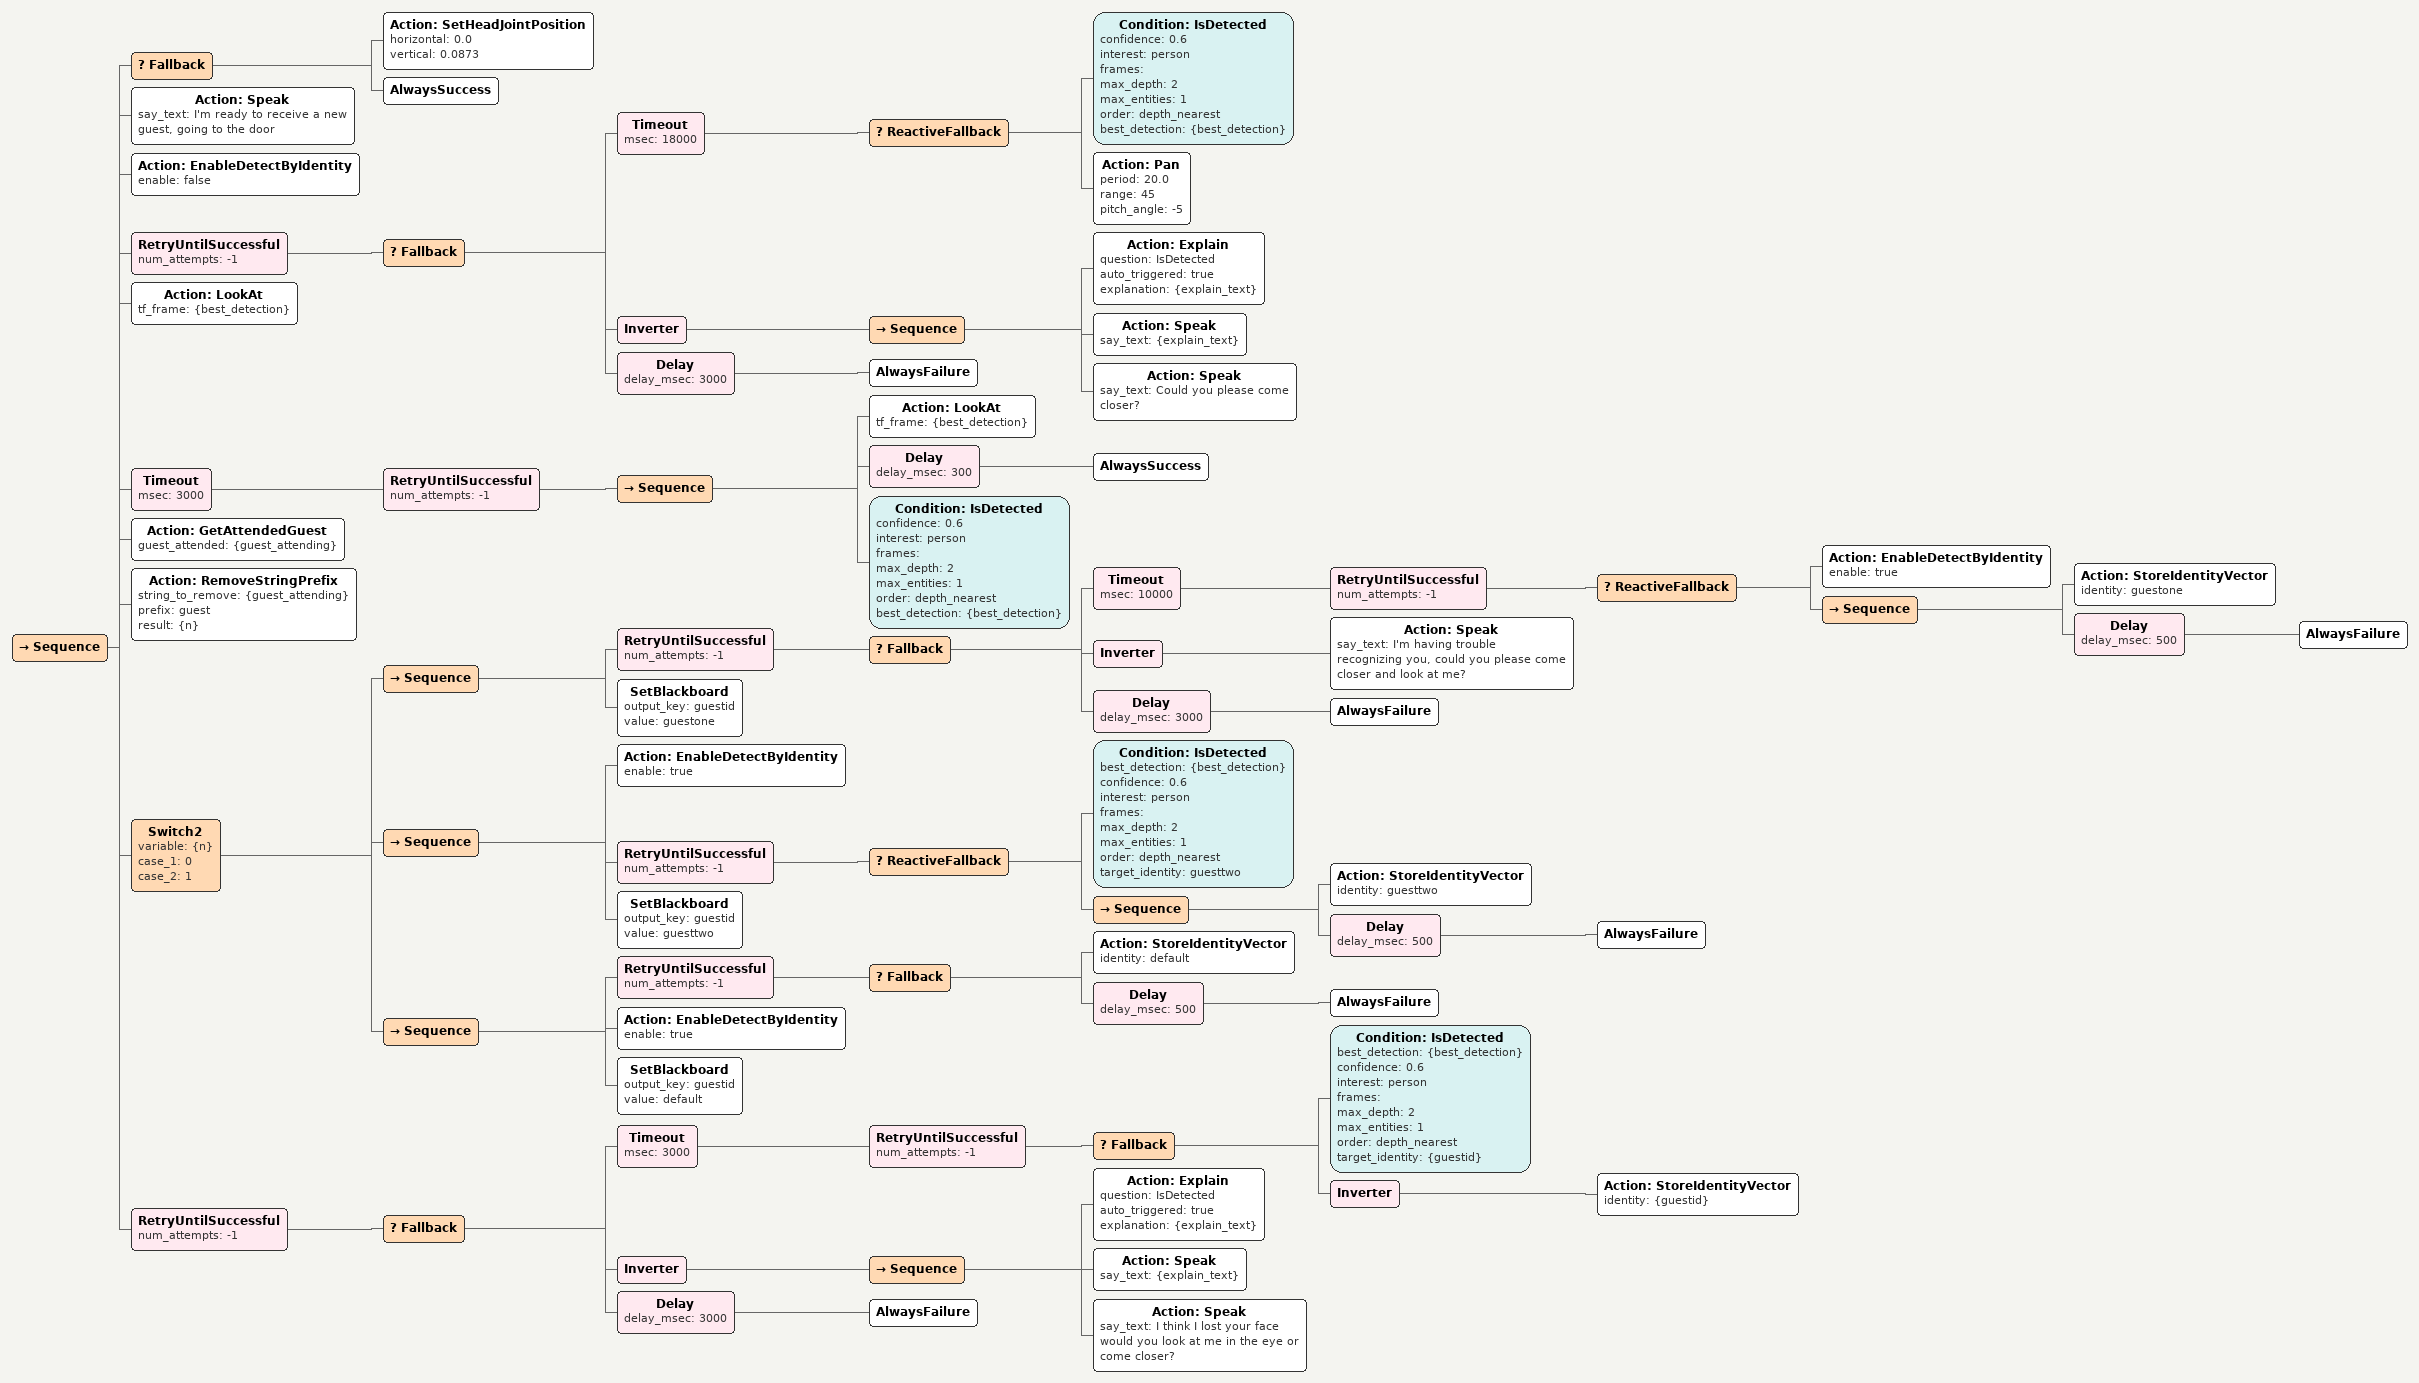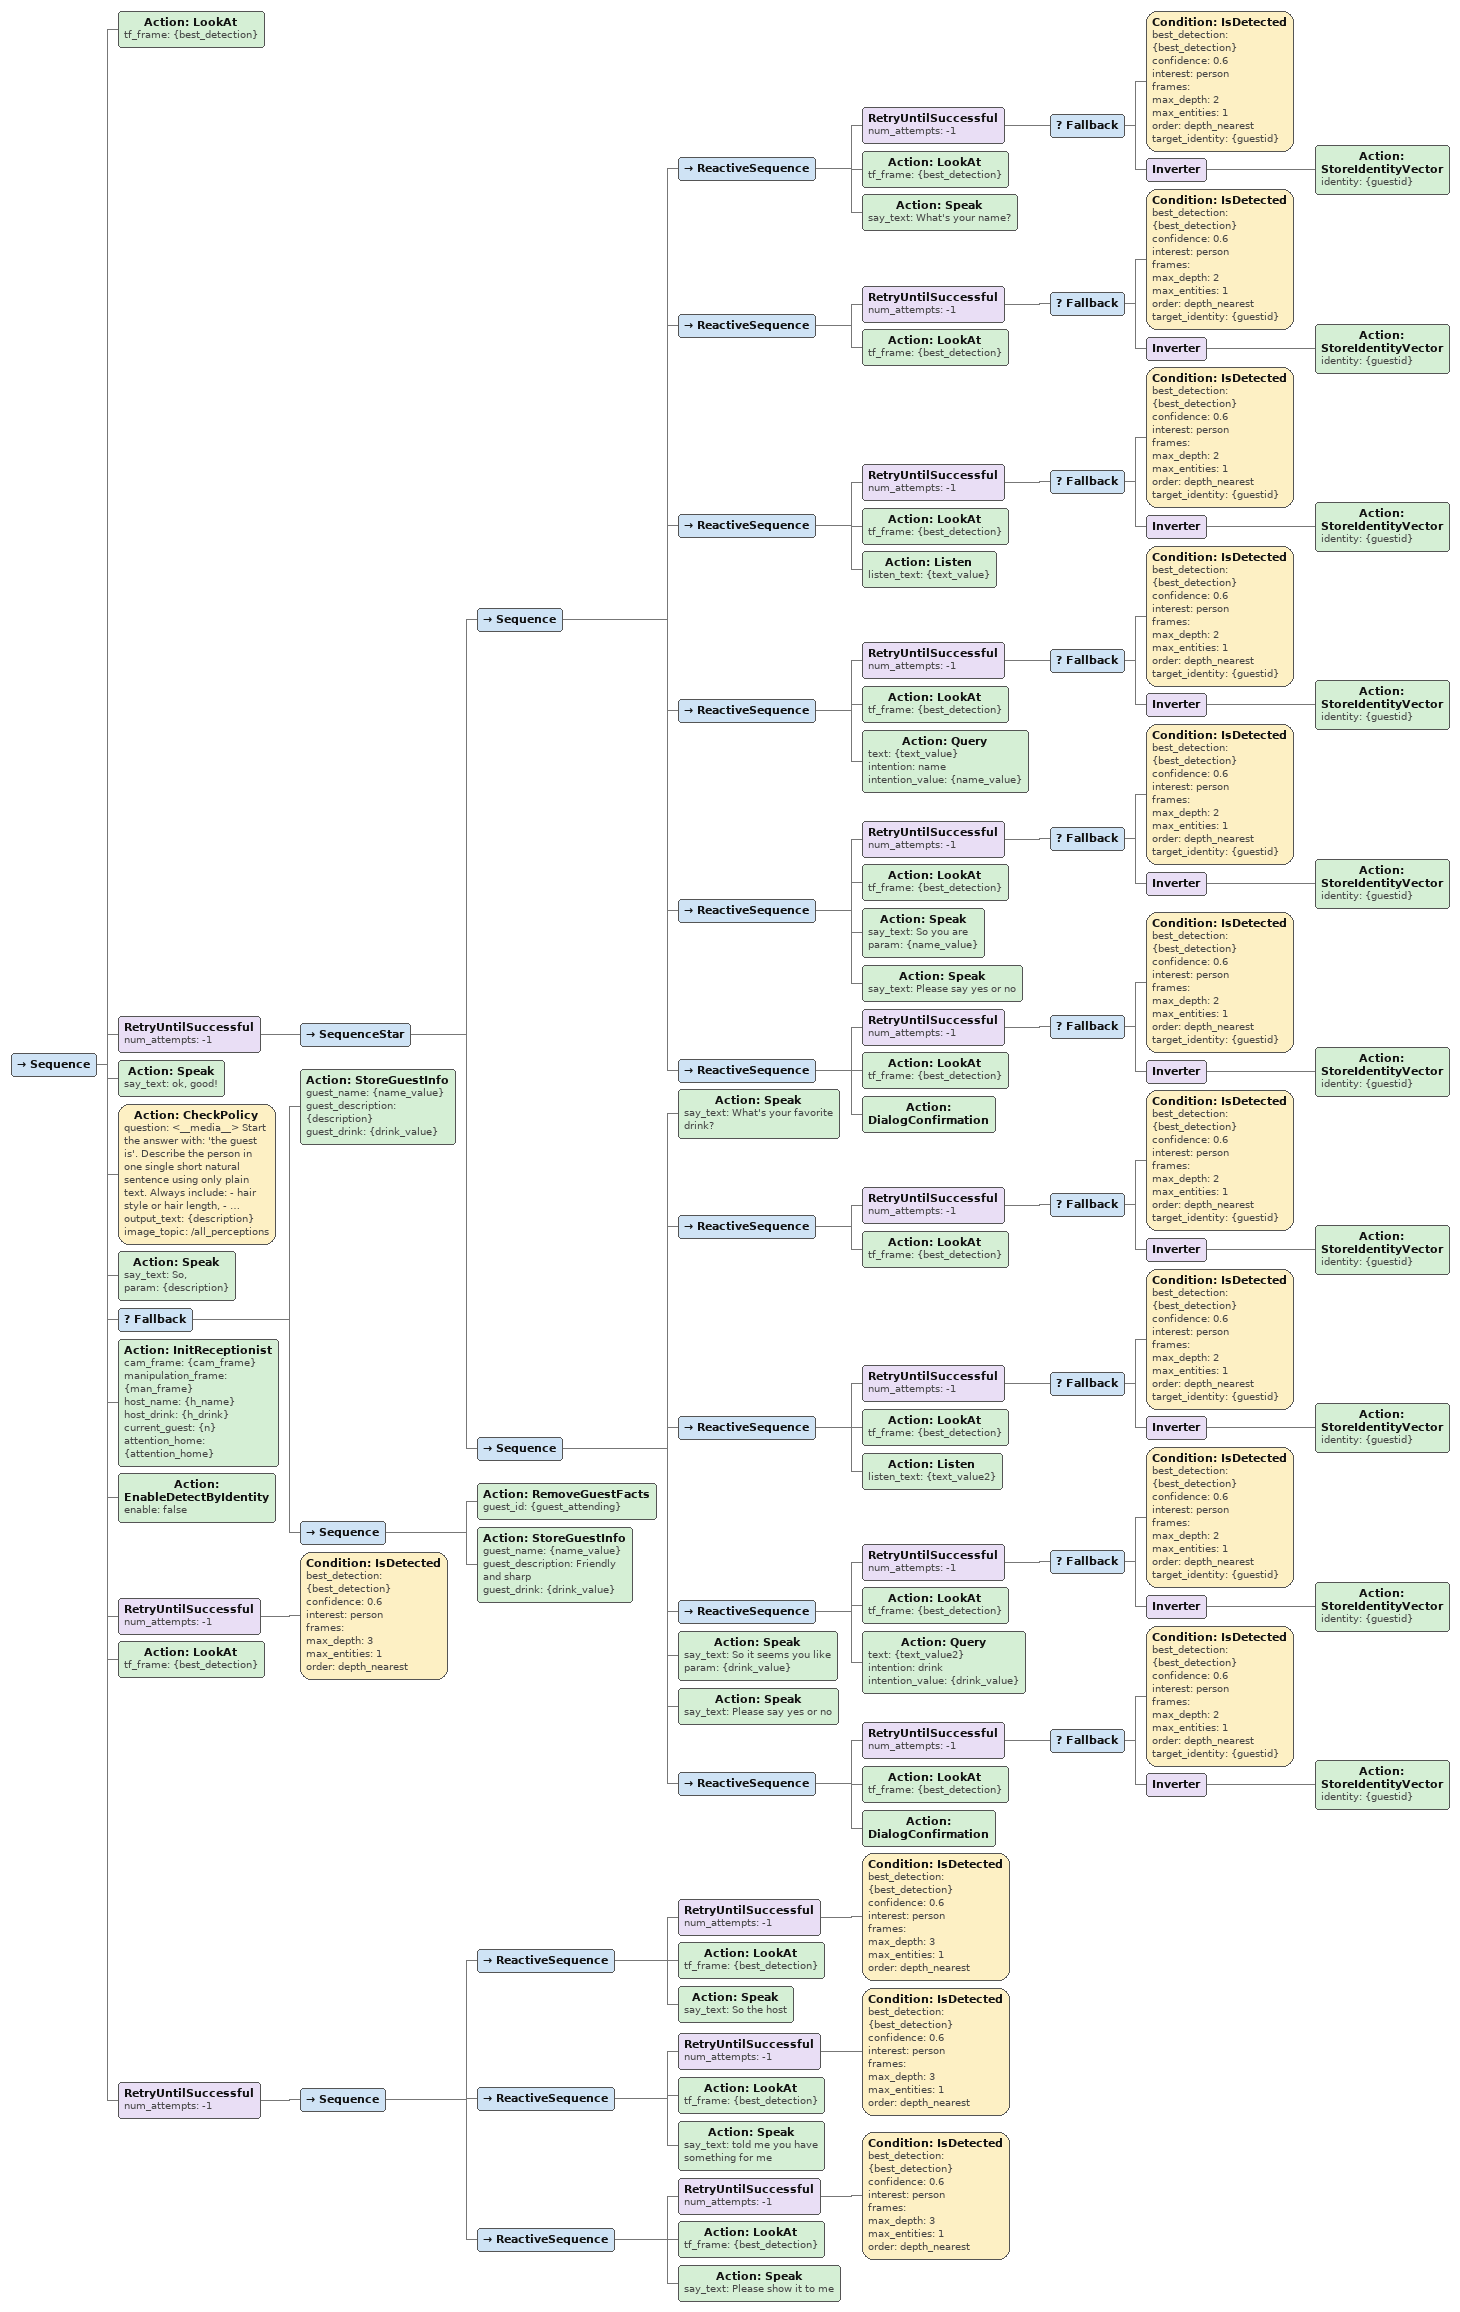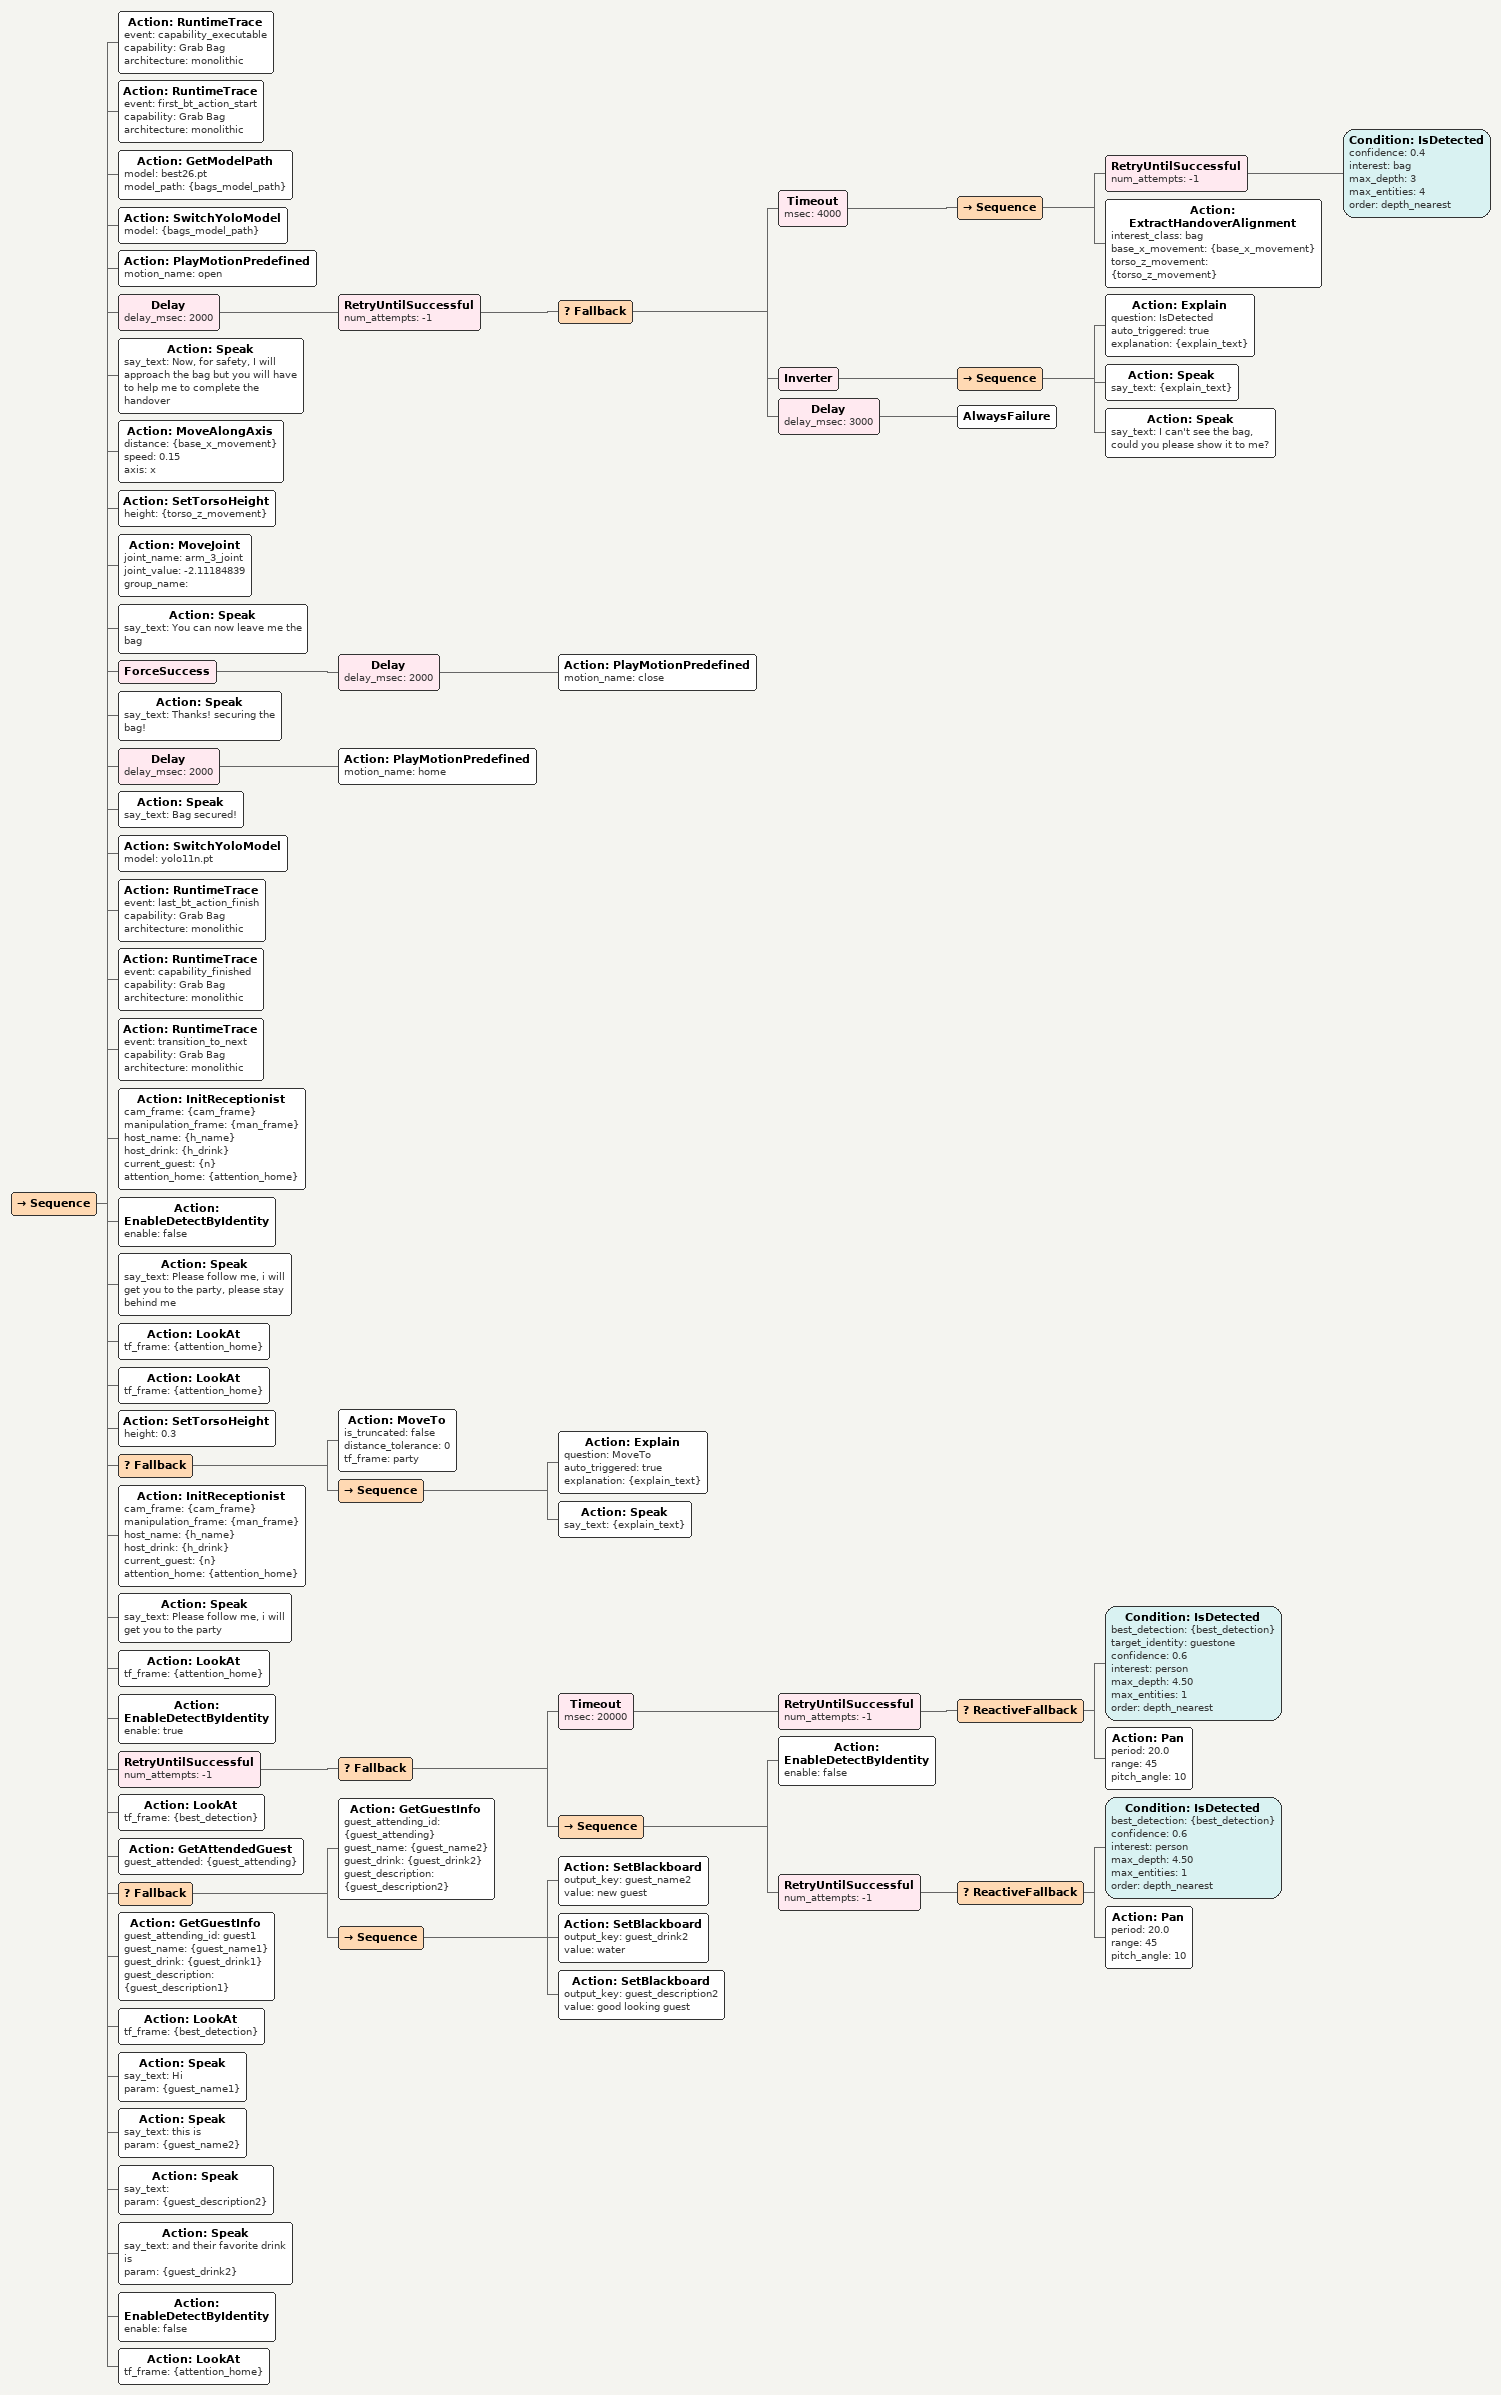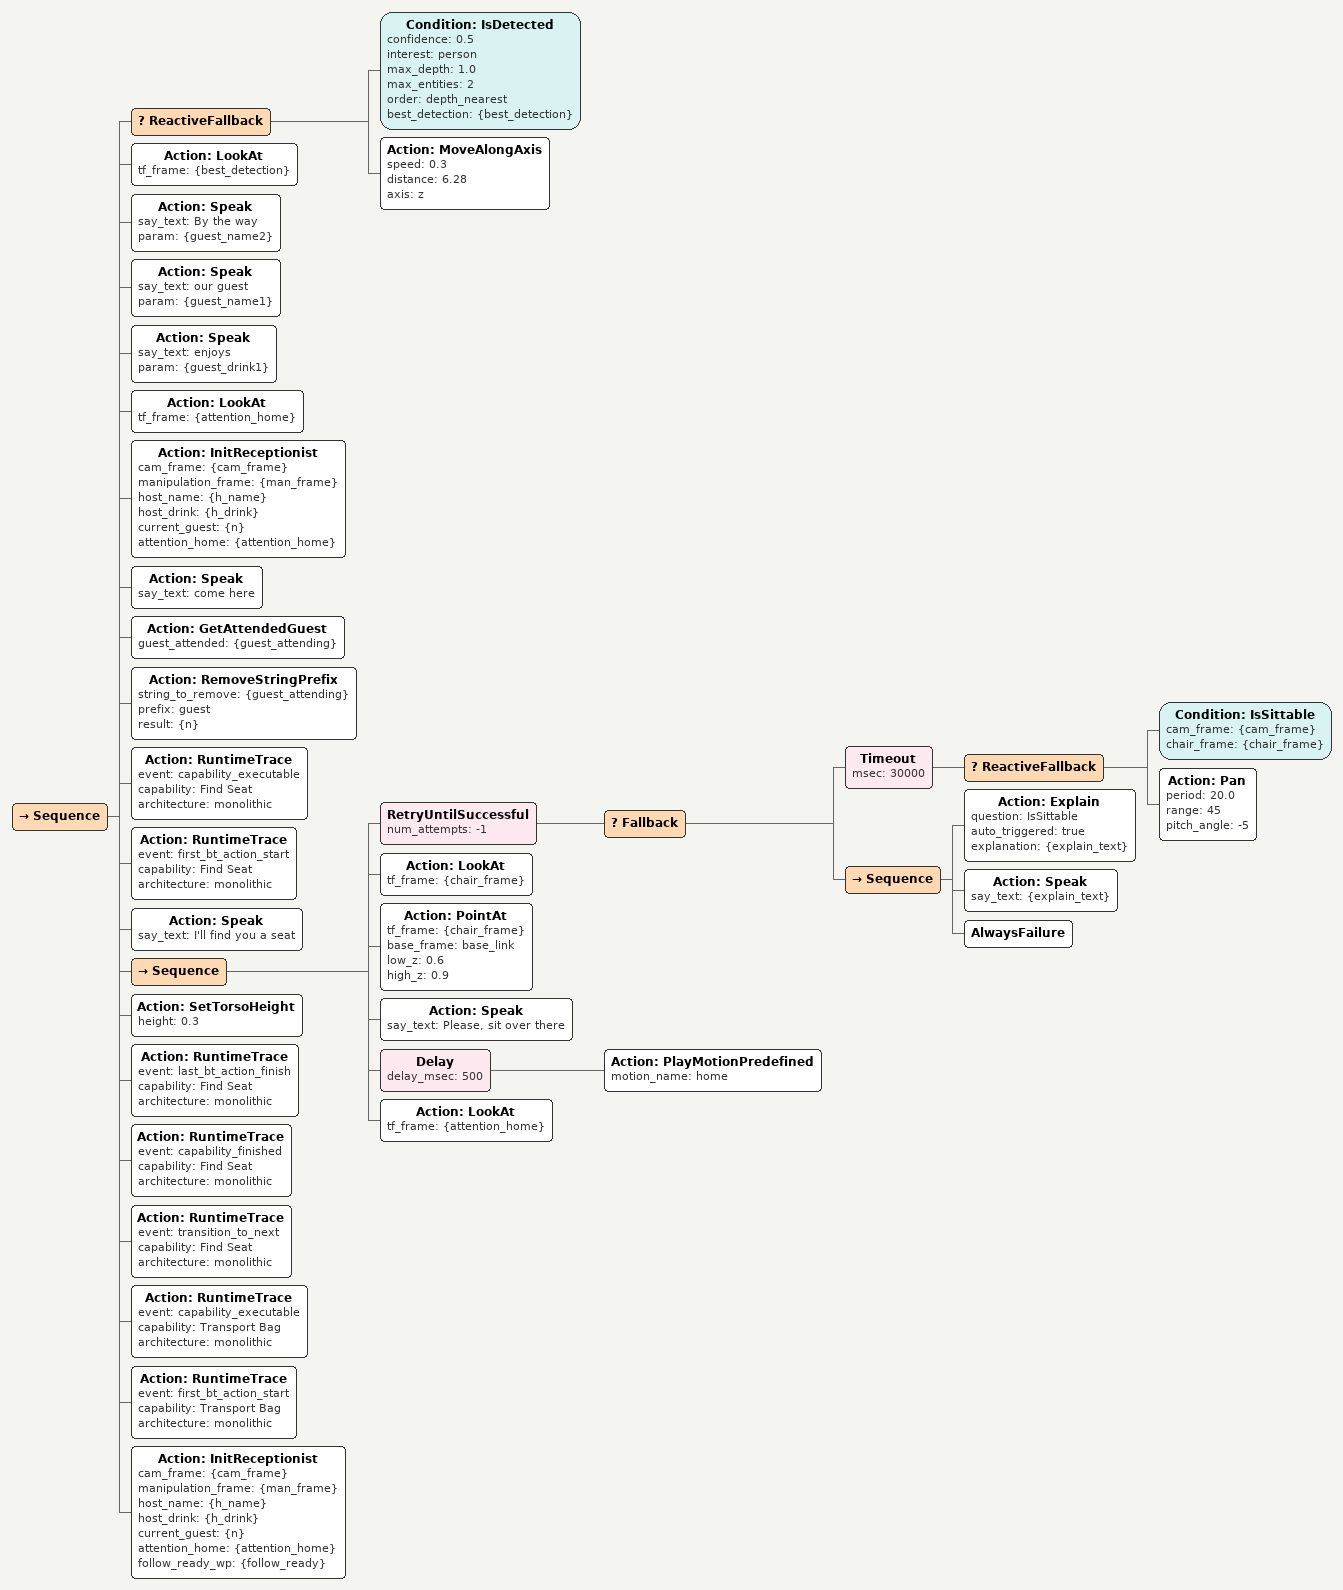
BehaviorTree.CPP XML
<Sequence>
    <Fallback>
        <Action ID="SetHeadJointPosition" horizontal="0.0" vertical="0.0873"/>
        <AlwaysSuccess/>
    </Fallback>
    <Action ID="Speak" say_text="I'm ready to receive a new guest, going to the door"/>
    <Action ID="EnableDetectByIdentity" enable="false"/>
    <RetryUntilSuccessful num_attempts="-1">
        <Fallback>
            <Timeout msec="18000">
                <ReactiveFallback>
                    <Condition ID="IsDetected" confidence="0.6" interest="person" frames="" max_depth="2" max_entities="1" order="depth_nearest" best_detection="{best_detection}"/>
                    <Action ID="Pan" period="20.0" range="45" pitch_angle="-5"/>
                </ReactiveFallback>
            </Timeout>
            <Inverter>
                <Sequence>
                    <Action ID="Explain" question="IsDetected" auto_triggered="true" explanation="{explain_text}"/>
                    <Action ID="Speak" say_text="{explain_text}"/>
                    <Action ID="Speak" say_text="Could you please come closer?"/>
                </Sequence>
            </Inverter>
            <Delay delay_msec="3000">
                <AlwaysFailure/>
            </Delay>
        </Fallback>
    </RetryUntilSuccessful>
    <Action ID="LookAt" tf_frame="{best_detection}"/>
    <Timeout msec="3000">
        <RetryUntilSuccessful num_attempts="-1">
            <Sequence>
                <Action ID="LookAt" tf_frame="{best_detection}"/>
                <Delay delay_msec="300">
                    <AlwaysSuccess/>
                </Delay>
                <Condition ID="IsDetected" confidence="0.6" interest="person" frames="" max_depth="2" max_entities="1" order="depth_nearest" best_detection="{best_detection}"/>
            </Sequence>
        </RetryUntilSuccessful>
    </Timeout>
    <Action ID="GetAttendedGuest" guest_attended="{guest_attending}"/>
    <Action ID="RemoveStringPrefix" string_to_remove="{guest_attending}" prefix="guest" result="{n}"/>
    <Switch2 variable="{n}" case_1="0" case_2="1">
        <Sequence>
            <RetryUntilSuccessful num_attempts="-1">
                <Fallback>
                    <Timeout msec="10000">
                        <RetryUntilSuccessful num_attempts="-1">
                            <ReactiveFallback>
                                <Action ID="EnableDetectByIdentity" enable="true"/>
                                <Sequence>
                                    <Action ID="StoreIdentityVector" identity="guestone"/>
                                    <Delay delay_msec="500">
                                        <AlwaysFailure/>
                                    </Delay>
                                </Sequence>
                            </ReactiveFallback>
                        </RetryUntilSuccessful>
                    </Timeout>
                    <Inverter>
                        <Action ID="Speak" say_text="I'm having trouble recognizing you, could you please come closer and look at me?"/>
                    </Inverter>
                    <Delay delay_msec="3000">
                        <AlwaysFailure/>
                    </Delay>
                </Fallback>
            </RetryUntilSuccessful>
            <SetBlackboard output_key="guestid" value="guestone"/>
        </Sequence>
        <Sequence>
            <Action ID="EnableDetectByIdentity" enable="true"/>
            <RetryUntilSuccessful num_attempts="-1">
                <ReactiveFallback>
                    <Condition ID="IsDetected" best_detection="{best_detection}" confidence="0.6" interest="person" frames="" max_depth="2" max_entities="1" order="depth_nearest" target_identity="guesttwo"/>
                    <Sequence>
                        <Action ID="StoreIdentityVector" identity="guesttwo"/>
                        <Delay delay_msec="500">
                            <AlwaysFailure/>
                        </Delay>
                    </Sequence>
                </ReactiveFallback>
            </RetryUntilSuccessful>
            <SetBlackboard output_key="guestid" value="guesttwo"/>
        </Sequence>
        <Sequence>
            <RetryUntilSuccessful num_attempts="-1">
                <Fallback>
                    <Action ID="StoreIdentityVector" identity="default"/>
                    <Delay delay_msec="500">
                        <AlwaysFailure/>
                    </Delay>
                </Fallback>
            </RetryUntilSuccessful>
            <Action ID="EnableDetectByIdentity" enable="true"/>
            <SetBlackboard output_key="guestid" value="default"/>
        </Sequence>
    </Switch2>
    <RetryUntilSuccessful num_attempts="-1">
        <Fallback>
            <Timeout msec="3000">
                <RetryUntilSuccessful num_attempts="-1">
                    <Fallback>
                        <Condition ID="IsDetected" best_detection="{best_detection}" confidence="0.6" interest="person" frames="" max_depth="2" max_entities="1" order="depth_nearest" target_identity="{guestid}"/>
                        <Inverter>
                            <Action ID="StoreIdentityVector" identity="{guestid}"/>
                        </Inverter>
                    </Fallback>
                </RetryUntilSuccessful>
            </Timeout>
            <Inverter>
                <Sequence>
                    <Action ID="Explain" question="IsDetected" auto_triggered="true" explanation="{explain_text}"/>
                    <Action ID="Speak" say_text="{explain_text}"/>
                    <Action ID="Speak" say_text="I think I lost your face would you look at me in the eye or come closer?"/>
                </Sequence>
            </Inverter>
            <Delay delay_msec="3000">
                <AlwaysFailure/>
            </Delay>
        </Fallback>
    </RetryUntilSuccessful>
</Sequence>

<Sequence>
    <Action ID="LookAt" tf_frame="{best_detection}"/>
    <RetryUntilSuccessful num_attempts="-1">
        <SequenceStar>
            <Sequence>
                <ReactiveSequence>
                    <RetryUntilSuccessful num_attempts="-1">
                        <Fallback>
                            <Condition ID="IsDetected" best_detection="{best_detection}" confidence="0.6" interest="person" frames="" max_depth="2" max_entities="1" order="depth_nearest" target_identity="{guestid}"/>
                            <Inverter>
                                <Action ID="StoreIdentityVector" identity="{guestid}"/>
                            </Inverter>
                        </Fallback>
                    </RetryUntilSuccessful>
                    <Action ID="LookAt" tf_frame="{best_detection}"/>
                    <Action ID="Speak" say_text="What's your name?"/>
                </ReactiveSequence>
                <ReactiveSequence>
                    <RetryUntilSuccessful num_attempts="-1">
                        <Fallback>
                            <Condition ID="IsDetected" best_detection="{best_detection}" confidence="0.6" interest="person" frames="" max_depth="2" max_entities="1" order="depth_nearest" target_identity="{guestid}"/>
                            <Inverter>
                                <Action ID="StoreIdentityVector" identity="{guestid}"/>
                            </Inverter>
                        </Fallback>
                    </RetryUntilSuccessful>
                    <Action ID="LookAt" tf_frame="{best_detection}"/>
                </ReactiveSequence>
                <ReactiveSequence>
                    <RetryUntilSuccessful num_attempts="-1">
                        <Fallback>
                            <Condition ID="IsDetected" best_detection="{best_detection}" confidence="0.6" interest="person" frames="" max_depth="2" max_entities="1" order="depth_nearest" target_identity="{guestid}"/>
                            <Inverter>
                                <Action ID="StoreIdentityVector" identity="{guestid}"/>
                            </Inverter>
                        </Fallback>
                    </RetryUntilSuccessful>
                    <Action ID="LookAt" tf_frame="{best_detection}"/>
                    <Action ID="Listen" listen_text="{text_value}"/>
                </ReactiveSequence>
                <ReactiveSequence>
                    <RetryUntilSuccessful num_attempts="-1">
                        <Fallback>
                            <Condition ID="IsDetected" best_detection="{best_detection}" confidence="0.6" interest="person" frames="" max_depth="2" max_entities="1" order="depth_nearest" target_identity="{guestid}"/>
                            <Inverter>
                                <Action ID="StoreIdentityVector" identity="{guestid}"/>
                            </Inverter>
                        </Fallback>
                    </RetryUntilSuccessful>
                    <Action ID="LookAt" tf_frame="{best_detection}"/>
                    <Action ID="Query" text="{text_value}" intention="name" intention_value="{name_value}"/>
                </ReactiveSequence>
                <ReactiveSequence>
                    <RetryUntilSuccessful num_attempts="-1">
                        <Fallback>
                            <Condition ID="IsDetected" best_detection="{best_detection}" confidence="0.6" interest="person" frames="" max_depth="2" max_entities="1" order="depth_nearest" target_identity="{guestid}"/>
                            <Inverter>
                                <Action ID="StoreIdentityVector" identity="{guestid}"/>
                            </Inverter>
                        </Fallback>
                    </RetryUntilSuccessful>
                    <Action ID="LookAt" tf_frame="{best_detection}"/>
                    <Action ID="Speak" say_text="So you are" param="{name_value}"/>
                    <Action ID="Speak" say_text="Please say yes or no"/>
                </ReactiveSequence>
                <ReactiveSequence>
                    <RetryUntilSuccessful num_attempts="-1">
                        <Fallback>
                            <Condition ID="IsDetected" best_detection="{best_detection}" confidence="0.6" interest="person" frames="" max_depth="2" max_entities="1" order="depth_nearest" target_identity="{guestid}"/>
                            <Inverter>
                                <Action ID="StoreIdentityVector" identity="{guestid}"/>
                            </Inverter>
                        </Fallback>
                    </RetryUntilSuccessful>
                    <Action ID="LookAt" tf_frame="{best_detection}"/>
                    <Action ID="DialogConfirmation"/>
                </ReactiveSequence>
            </Sequence>
            <Sequence>
                <Action ID="Speak" say_text="What's your favorite drink?"/>
                <ReactiveSequence>
                    <RetryUntilSuccessful num_attempts="-1">
                        <Fallback>
                            <Condition ID="IsDetected" best_detection="{best_detection}" confidence="0.6" interest="person" frames="" max_depth="2" max_entities="1" order="depth_nearest" target_identity="{guestid}"/>
                            <Inverter>
                                <Action ID="StoreIdentityVector" identity="{guestid}"/>
                            </Inverter>
                        </Fallback>
                    </RetryUntilSuccessful>
                    <Action ID="LookAt" tf_frame="{best_detection}"/>
                </ReactiveSequence>
                <ReactiveSequence>
                    <RetryUntilSuccessful num_attempts="-1">
                        <Fallback>
                            <Condition ID="IsDetected" best_detection="{best_detection}" confidence="0.6" interest="person" frames="" max_depth="2" max_entities="1" order="depth_nearest" target_identity="{guestid}"/>
                            <Inverter>
                                <Action ID="StoreIdentityVector" identity="{guestid}"/>
                            </Inverter>
                        </Fallback>
                    </RetryUntilSuccessful>
                    <Action ID="LookAt" tf_frame="{best_detection}"/>
                    <Action ID="Listen" listen_text="{text_value2}"/>
                </ReactiveSequence>
                <ReactiveSequence>
                    <RetryUntilSuccessful num_attempts="-1">
                        <Fallback>
                            <Condition ID="IsDetected" best_detection="{best_detection}" confidence="0.6" interest="person" frames="" max_depth="2" max_entities="1" order="depth_nearest" target_identity="{guestid}"/>
                            <Inverter>
                                <Action ID="StoreIdentityVector" identity="{guestid}"/>
                            </Inverter>
                        </Fallback>
                    </RetryUntilSuccessful>
                    <Action ID="LookAt" tf_frame="{best_detection}"/>
                    <Action ID="Query" text="{text_value2}" intention="drink" intention_value="{drink_value}"/>
                </ReactiveSequence>
                <Action ID="Speak" say_text="So it seems you like " param="{drink_value}"/>
                <Action ID="Speak" say_text="Please say yes or no"/>
                <ReactiveSequence>
                    <RetryUntilSuccessful num_attempts="-1">
                        <Fallback>
                            <Condition ID="IsDetected" best_detection="{best_detection}" confidence="0.6" interest="person" frames="" max_depth="2" max_entities="1" order="depth_nearest" target_identity="{guestid}"/>
                            <Inverter>
                                <Action ID="StoreIdentityVector" identity="{guestid}"/>
                            </Inverter>
                        </Fallback>
                    </RetryUntilSuccessful>
                    <Action ID="LookAt" tf_frame="{best_detection}"/>
                    <Action ID="DialogConfirmation"/>
                </ReactiveSequence>
            </Sequence>
        </SequenceStar>
    </RetryUntilSuccessful>
    <Action ID="Speak" say_text="ok, good!"/>
    <Action ID="CheckPolicy" question="&lt;__media__>                                                     Start the answer with: 'the guest is'.                                                     Describe the person in one single short natural sentence using only plain text.                                                      Always include:                                                     - hair style or hair length,                                                     - whether the person wears glasses or not,                                                     - clothing color,                                                     - and one more visible detail such as accessory, or clothing type.                                                      Strict rules:                                                     - Output exactly one brief sentence.                                                     - Output plain text only.                                                     - Do not output JSON.                                                     - Do not output bullet points.                                                     - Do not output lists.                                                      Return only the final sentence." output_text="{description}" image_topic="/all_perceptions"/>
    <Action ID="Speak" say_text="So, " param="{description}"/>
    <Fallback>
        <Action ID="StoreGuestInfo" guest_name="{name_value}" guest_description="{description}" guest_drink="{drink_value}"/>
        <Sequence>
            <Action ID="RemoveGuestFacts" guest_id="{guest_attending}"/>
            <Action ID="StoreGuestInfo" guest_name="{name_value}" guest_description="Friendly and sharp" guest_drink="{drink_value}"/>
        </Sequence>
    </Fallback>
    <Action ID="InitReceptionist" cam_frame="{cam_frame}" manipulation_frame="{man_frame}" host_name="{h_name}" host_drink="{h_drink}" current_guest="{n}" attention_home="{attention_home}"/>
    <Action ID="EnableDetectByIdentity" enable="false"/>
    <RetryUntilSuccessful num_attempts="-1">
        <Condition ID="IsDetected" best_detection="{best_detection}" confidence="0.6" interest="person" frames="" max_depth="3" max_entities="1" order="depth_nearest"/>
    </RetryUntilSuccessful>
    <Action ID="LookAt" tf_frame="{best_detection}"/>
    <RetryUntilSuccessful num_attempts="-1">
        <Sequence>
            <ReactiveSequence>
                <RetryUntilSuccessful num_attempts="-1">
                    <Condition ID="IsDetected" best_detection="{best_detection}" confidence="0.6" interest="person" frames="" max_depth="3" max_entities="1" order="depth_nearest"/>
                </RetryUntilSuccessful>
                <Action ID="LookAt" tf_frame="{best_detection}"/>
                <Action ID="Speak" say_text="So the host"/>
            </ReactiveSequence>
            <ReactiveSequence>
                <RetryUntilSuccessful num_attempts="-1">
                    <Condition ID="IsDetected" best_detection="{best_detection}" confidence="0.6" interest="person" frames="" max_depth="3" max_entities="1" order="depth_nearest"/>
                </RetryUntilSuccessful>
                <Action ID="LookAt" tf_frame="{best_detection}"/>
                <Action ID="Speak" say_text="told me you have something for me"/>
            </ReactiveSequence>
            <ReactiveSequence>
                <RetryUntilSuccessful num_attempts="-1">
                    <Condition ID="IsDetected" best_detection="{best_detection}" confidence="0.6" interest="person" frames="" max_depth="3" max_entities="1" order="depth_nearest"/>
                </RetryUntilSuccessful>
                <Action ID="LookAt" tf_frame="{best_detection}"/>
                <Action ID="Speak" say_text="Please show it to me"/>
            </ReactiveSequence>
        </Sequence>
    </RetryUntilSuccessful>
</Sequence>

<Sequence>
    <Action ID="RuntimeTrace" event="capability_executable" capability="Grab Bag" architecture="monolithic"/>
    <Action ID="RuntimeTrace" event="first_bt_action_start" capability="Grab Bag" architecture="monolithic"/>
    <Action ID="GetModelPath" model="best26.pt" model_path="{bags_model_path}"/>
    <Action ID="SwitchYoloModel" model="{bags_model_path}"/>
    <Action ID="PlayMotionPredefined" motion_name="open"/>
    <Delay delay_msec="2000">
        <RetryUntilSuccessful num_attempts="-1">
            <Fallback>
                <Timeout msec="4000">
                    <Sequence>
                        <RetryUntilSuccessful num_attempts="-1">
                            <Condition ID="IsDetected" confidence="0.4" interest="bag" max_depth="3" max_entities="4" order="depth_nearest"/>
                        </RetryUntilSuccessful>
                        <Action ID="ExtractHandoverAlignment" interest_class="bag" base_x_movement="{base_x_movement}" torso_z_movement="{torso_z_movement}"/>
                    </Sequence>
                </Timeout>
                <Inverter>
                    <Sequence>
                        <Action ID="Explain" question="IsDetected" auto_triggered="true" explanation="{explain_text}"/>
                        <Action ID="Speak" say_text="{explain_text}"/>
                        <Action ID="Speak" say_text="I can't see the bag, could you please show it to me?"/>
                    </Sequence>
                </Inverter>
                <Delay delay_msec="3000">
                    <AlwaysFailure/>
                </Delay>
            </Fallback>
        </RetryUntilSuccessful>
    </Delay>
    <Action ID="Speak" say_text="Now, for safety, I will approach the bag but you will have to help me to complete the handover"/>
    <Action ID="MoveAlongAxis" distance="{base_x_movement}" speed="0.15" axis="x"/>
    <Action ID="SetTorsoHeight" height="{torso_z_movement}"/>
    <Action ID="MoveJoint" joint_name="arm_3_joint" joint_value="-2.11184839" group_name=""/>
    <Action ID="Speak" say_text="You can now leave me the bag"/>
    <ForceSuccess>
        <Delay delay_msec="2000">
            <Action ID="PlayMotionPredefined" motion_name="close"/>
        </Delay>
    </ForceSuccess>
    <Action ID="Speak" say_text="Thanks! securing the bag!"/>
    <Delay delay_msec="2000">
        <Action ID="PlayMotionPredefined" motion_name="home"/>
    </Delay>
    <Action ID="Speak" say_text="Bag secured!"/>
    <Action ID="SwitchYoloModel" model="yolo11n.pt"/>
    <Action ID="RuntimeTrace" event="last_bt_action_finish" capability="Grab Bag" architecture="monolithic"/>
    <Action ID="RuntimeTrace" event="capability_finished" capability="Grab Bag" architecture="monolithic"/>
    <Action ID="RuntimeTrace" event="transition_to_next" capability="Grab Bag" architecture="monolithic"/>
    <Action ID="InitReceptionist" cam_frame="{cam_frame}" manipulation_frame="{man_frame}" host_name="{h_name}" host_drink="{h_drink}" current_guest="{n}" attention_home="{attention_home}"/>
    <Action ID="EnableDetectByIdentity" enable="false"/>
    <Action ID="Speak" say_text="Please follow me, i will get you to the  party, please stay behind me"/>
    <Action ID="LookAt" tf_frame="{attention_home}"/>
    <Action ID="LookAt" tf_frame="{attention_home}"/>
    <Action ID="SetTorsoHeight" height="0.3"/>
    <Fallback>
        <Action ID="MoveTo" is_truncated="false" distance_tolerance="0" tf_frame="party"/>
        <Sequence>
            <Action ID="Explain" question="MoveTo" auto_triggered="true" explanation="{explain_text}"/>
            <Action ID="Speak" say_text="{explain_text}"/>
        </Sequence>
    </Fallback>
    <Action ID="InitReceptionist" cam_frame="{cam_frame}" manipulation_frame="{man_frame}" host_name="{h_name}" host_drink="{h_drink}" current_guest="{n}" attention_home="{attention_home}"/>
    <Action ID="Speak" say_text="Please follow me, i will get you to the  party"/>
    <Action ID="LookAt" tf_frame="{attention_home}"/>
    <Action ID="EnableDetectByIdentity" enable="true"/>
    <RetryUntilSuccessful num_attempts="-1">
        <Fallback>
            <Timeout msec="20000">
                <RetryUntilSuccessful num_attempts="-1">
                    <ReactiveFallback>
                        <Condition ID="IsDetected" best_detection="{best_detection}" target_identity="guestone" confidence="0.6" interest="person" max_depth="4.50" max_entities="1" order="depth_nearest"/>
                        <Action ID="Pan" period="20.0" range="45" pitch_angle="10"/>
                    </ReactiveFallback>
                </RetryUntilSuccessful>
            </Timeout>
            <Sequence>
                <Action ID="EnableDetectByIdentity" enable="false"/>
                <RetryUntilSuccessful num_attempts="-1">
                    <ReactiveFallback>
                        <Condition ID="IsDetected" best_detection="{best_detection}" confidence="0.6" interest="person" max_depth="4.50" max_entities="1" order="depth_nearest"/>
                        <Action ID="Pan" period="20.0" range="45" pitch_angle="10"/>
                    </ReactiveFallback>
                </RetryUntilSuccessful>
            </Sequence>
        </Fallback>
    </RetryUntilSuccessful>
    <Action ID="LookAt" tf_frame="{best_detection}"/>
    <Action ID="GetAttendedGuest" guest_attended="{guest_attending}"/>
    <Fallback>
        <Action ID="GetGuestInfo" guest_attending_id="{guest_attending}" guest_name="{guest_name2}" guest_drink="{guest_drink2}" guest_description="{guest_description2}"/>
        <Sequence>
            <Action ID="SetBlackboard" output_key="guest_name2" value="new guest"/>
            <Action ID="SetBlackboard" output_key="guest_drink2" value="water"/>
            <Action ID="SetBlackboard" output_key="guest_description2" value="good looking guest"/>
        </Sequence>
    </Fallback>
    <Action ID="GetGuestInfo" guest_attending_id="guest1" guest_name="{guest_name1}" guest_drink="{guest_drink1}" guest_description="{guest_description1}"/>
    <Action ID="LookAt" tf_frame="{best_detection}"/>
    <Action ID="Speak" say_text="Hi" param="{guest_name1}"/>
    <Action ID="Speak" say_text=" this is" param="{guest_name2}"/>
    <Action ID="Speak" say_text=" " param="{guest_description2}"/>
    <Action ID="Speak" say_text=" and their favorite drink is" param="{guest_drink2}"/>
    <Action ID="EnableDetectByIdentity" enable="false"/>
    <Action ID="LookAt" tf_frame="{attention_home}"/>
</Sequence>

<Sequence>
    <ReactiveFallback>
        <Condition ID="IsDetected" confidence="0.5" interest="person" max_depth="1.0" max_entities="2" order="depth_nearest" best_detection="{best_detection}"/>
        <Action ID="MoveAlongAxis" speed="0.3" distance="6.28" axis="z"/>
    </ReactiveFallback>
    <Action ID="LookAt" tf_frame="{best_detection}"/>
    <Action ID="Speak" say_text=" By the way" param="{guest_name2}"/>
    <Action ID="Speak" say_text="our guest" param="{guest_name1}"/>
    <Action ID="Speak" say_text="enjoys" param="{guest_drink1}"/>
    <Action ID="LookAt" tf_frame="{attention_home}"/>
    <Action ID="InitReceptionist" cam_frame="{cam_frame}" manipulation_frame="{man_frame}" host_name="{h_name}" host_drink="{h_drink}" current_guest="{n}" attention_home="{attention_home}"/>
    <Action ID="Speak" say_text="come here"/>
    <Action ID="GetAttendedGuest" guest_attended="{guest_attending}"/>
    <Action ID="RemoveStringPrefix" string_to_remove="{guest_attending}" prefix="guest" result="{n}"/>
    <Action ID="RuntimeTrace" event="capability_executable" capability="Find Seat" architecture="monolithic"/>
    <Action ID="RuntimeTrace" event="first_bt_action_start" capability="Find Seat" architecture="monolithic"/>
    <Action ID="Speak" say_text="I'll find you a seat"/>
    <Sequence>
        <RetryUntilSuccessful num_attempts="-1">
            <Fallback>
                <Timeout msec="30000">
                    <ReactiveFallback>
                        <Condition ID="IsSittable" cam_frame="{cam_frame}" chair_frame="{chair_frame}"/>
                        <Action ID="Pan" period="20.0" range="45" pitch_angle="-5"/>
                    </ReactiveFallback>
                </Timeout>
                <Sequence>
                    <Action ID="Explain" question="IsSittable" auto_triggered="true" explanation="{explain_text}"/>
                    <Action ID="Speak" say_text="{explain_text}"/>
                    <AlwaysFailure/>
                </Sequence>
            </Fallback>
        </RetryUntilSuccessful>
        <Action ID="LookAt" tf_frame="{chair_frame}"/>
        <Action ID="PointAt" tf_frame="{chair_frame}" base_frame="base_link" low_z="0.6" high_z="0.9"/>
        <Action ID="Speak" say_text="Please, sit over there"/>
        <Delay delay_msec="500">
            <Action ID="PlayMotionPredefined" motion_name="home"/>
        </Delay>
        <Action ID="LookAt" tf_frame="{attention_home}"/>
    </Sequence>
    <Action ID="SetTorsoHeight" height="0.3"/>
    <Action ID="RuntimeTrace" event="last_bt_action_finish" capability="Find Seat" architecture="monolithic"/>
    <Action ID="RuntimeTrace" event="capability_finished" capability="Find Seat" architecture="monolithic"/>
    <Action ID="RuntimeTrace" event="transition_to_next" capability="Find Seat" architecture="monolithic"/>
    <Action ID="RuntimeTrace" event="capability_executable" capability="Transport Bag" architecture="monolithic"/>
    <Action ID="RuntimeTrace" event="first_bt_action_start" capability="Transport Bag" architecture="monolithic"/>
    <Action ID="InitReceptionist" cam_frame="{cam_frame}" manipulation_frame="{man_frame}" host_name="{h_name}" host_drink="{h_drink}" current_guest="{n}" attention_home="{attention_home}" follow_ready_wp="{follow_ready}"/>
</Sequence>
